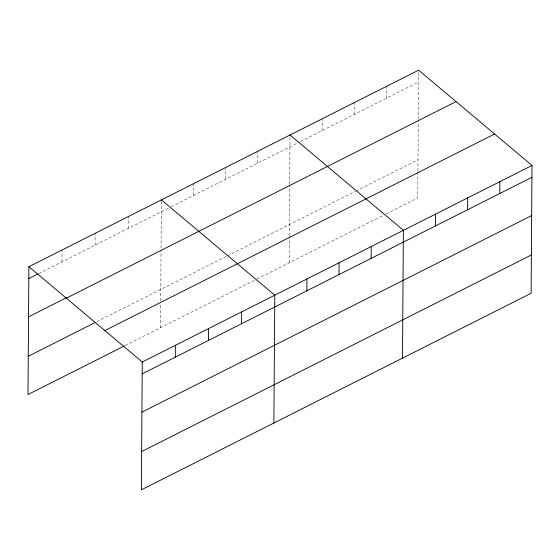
<?xml version="1.0" encoding="UTF-8"?>
<svg xmlns="http://www.w3.org/2000/svg" width="560" height="560" viewBox="0 0 560 560"><rect width="100%" height="100%" fill="white"/><g stroke="black" fill="none" stroke-linecap="round" stroke-linejoin="round"><path stroke-width="0.42" stroke-dasharray="2.8 2.1" d="M61.936 261.863L62.02 250.019M95.067 245.154L95.144 233.317M128.191 228.445L128.275 216.608M160.51 327.712L160.671 304.227M160.699 300.748L161.049 250.005M161.063 248.269L161.399 199.899M193.473 195.517L193.557 183.68M225.624 179.298L225.708 167.461M257.775 163.086L257.859 151.249M289.121 262.843L289.303 236.747M289.31 235.879L289.667 185.143M289.667 184.268L290.01 135.877M322.084 130.648L322.168 118.811M354.235 114.436L354.319 102.599M386.393 98.217L386.47 86.38M417.914 171.885L417.732 197.974L385.581 214.193M417.921 171.01L418.271 121.128M418.285 119.406L418.628 70.161M38.822 273.518L170.506 207.102M171.269 206.717L299.88 141.848M300.65 141.463L418.544 81.998M96.831 321.692L226.611 256.235M227.381 255.85L355.222 191.366M355.992 190.981L417.998 159.705M125.069 345.583L255.437 279.832M256.97 279.062L383.285 215.355"/><path stroke-width="0.84" d="M28.889 266.728L142.268 362.026L141.372 489.839L531.111 293.272L532 165.459L418.628 70.161L28.889 266.728L28 394.541L124.299 345.975M175.308 357.154L175.392 345.317M208.439 340.445L208.523 328.608M241.563 323.736L241.647 311.899M273.882 423.003L274.778 295.19L161.399 199.899M306.845 290.808L306.929 278.971M338.996 274.596L339.08 262.759M371.154 258.377L371.238 246.54M402.493 358.134L403.389 230.321L290.017 135.03M435.456 225.946L435.54 214.109M467.614 209.727L467.691 197.89M499.765 193.508L499.849 181.671M28.812 278.565L38.052 273.903M28.539 316.841L66.29 297.801M66.304 298.179L456.036 101.612M28.266 356.272L94.521 322.854M104.853 330.575L494.585 134.008M142.268 362.026L532 165.459M142.184 373.863L531.916 177.296M141.918 412.132L531.65 215.565M141.645 451.563L531.377 254.996"/></g></svg>
